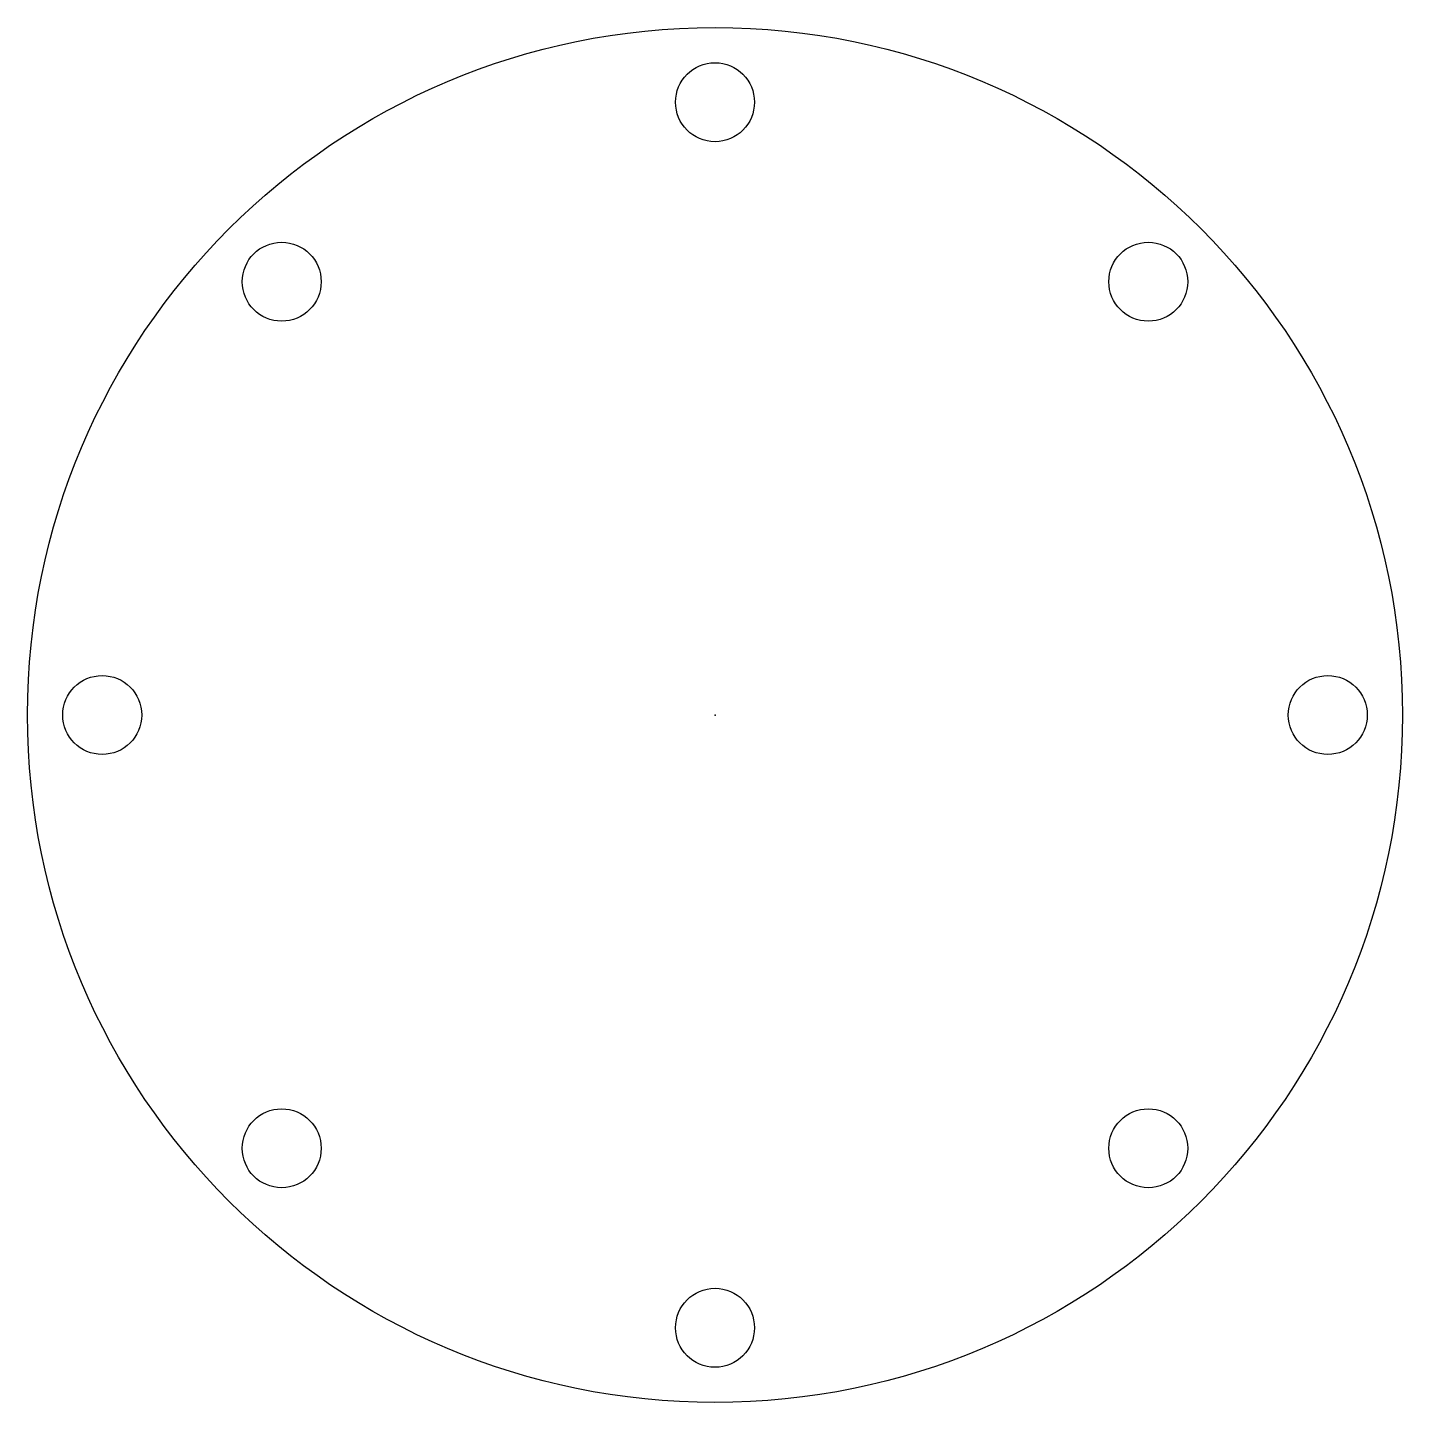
# Model space of a CAD drawing. Header units: millimetres. Extents: x -58 to 58, y -58 to 58.
import ezdxf

# ---------------------------------------------------------------- set-up
doc = ezdxf.new("R2010")
doc.units = ezdxf.units.MM
doc.header["$MEASUREMENT"] = 0
doc.layers.add('PMMA Flange v1_Sketch1', color=7, linetype='Continuous')

msp = doc.modelspace()

# ---------------------------------------------------------------- linework, layer by layer
at = {"layer": 'PMMA Flange v1_Sketch1'}
for centre, radius in [((0, 0), 57.5), ((0, 51.25), 3.3), ((-36.24, 36.24), 3.3), ((36.24, 36.24), 3.3), ((-51.25, 0), 3.3), ((51.25, 0), 3.3), ((-36.24, -36.24), 3.3), ((36.24, -36.24), 3.3), ((0, -51.25), 3.3)]:
    msp.add_circle(centre, radius, dxfattribs=at)
msp.add_point((0, 0), dxfattribs=at)

doc.saveas('drawing.dxf')
